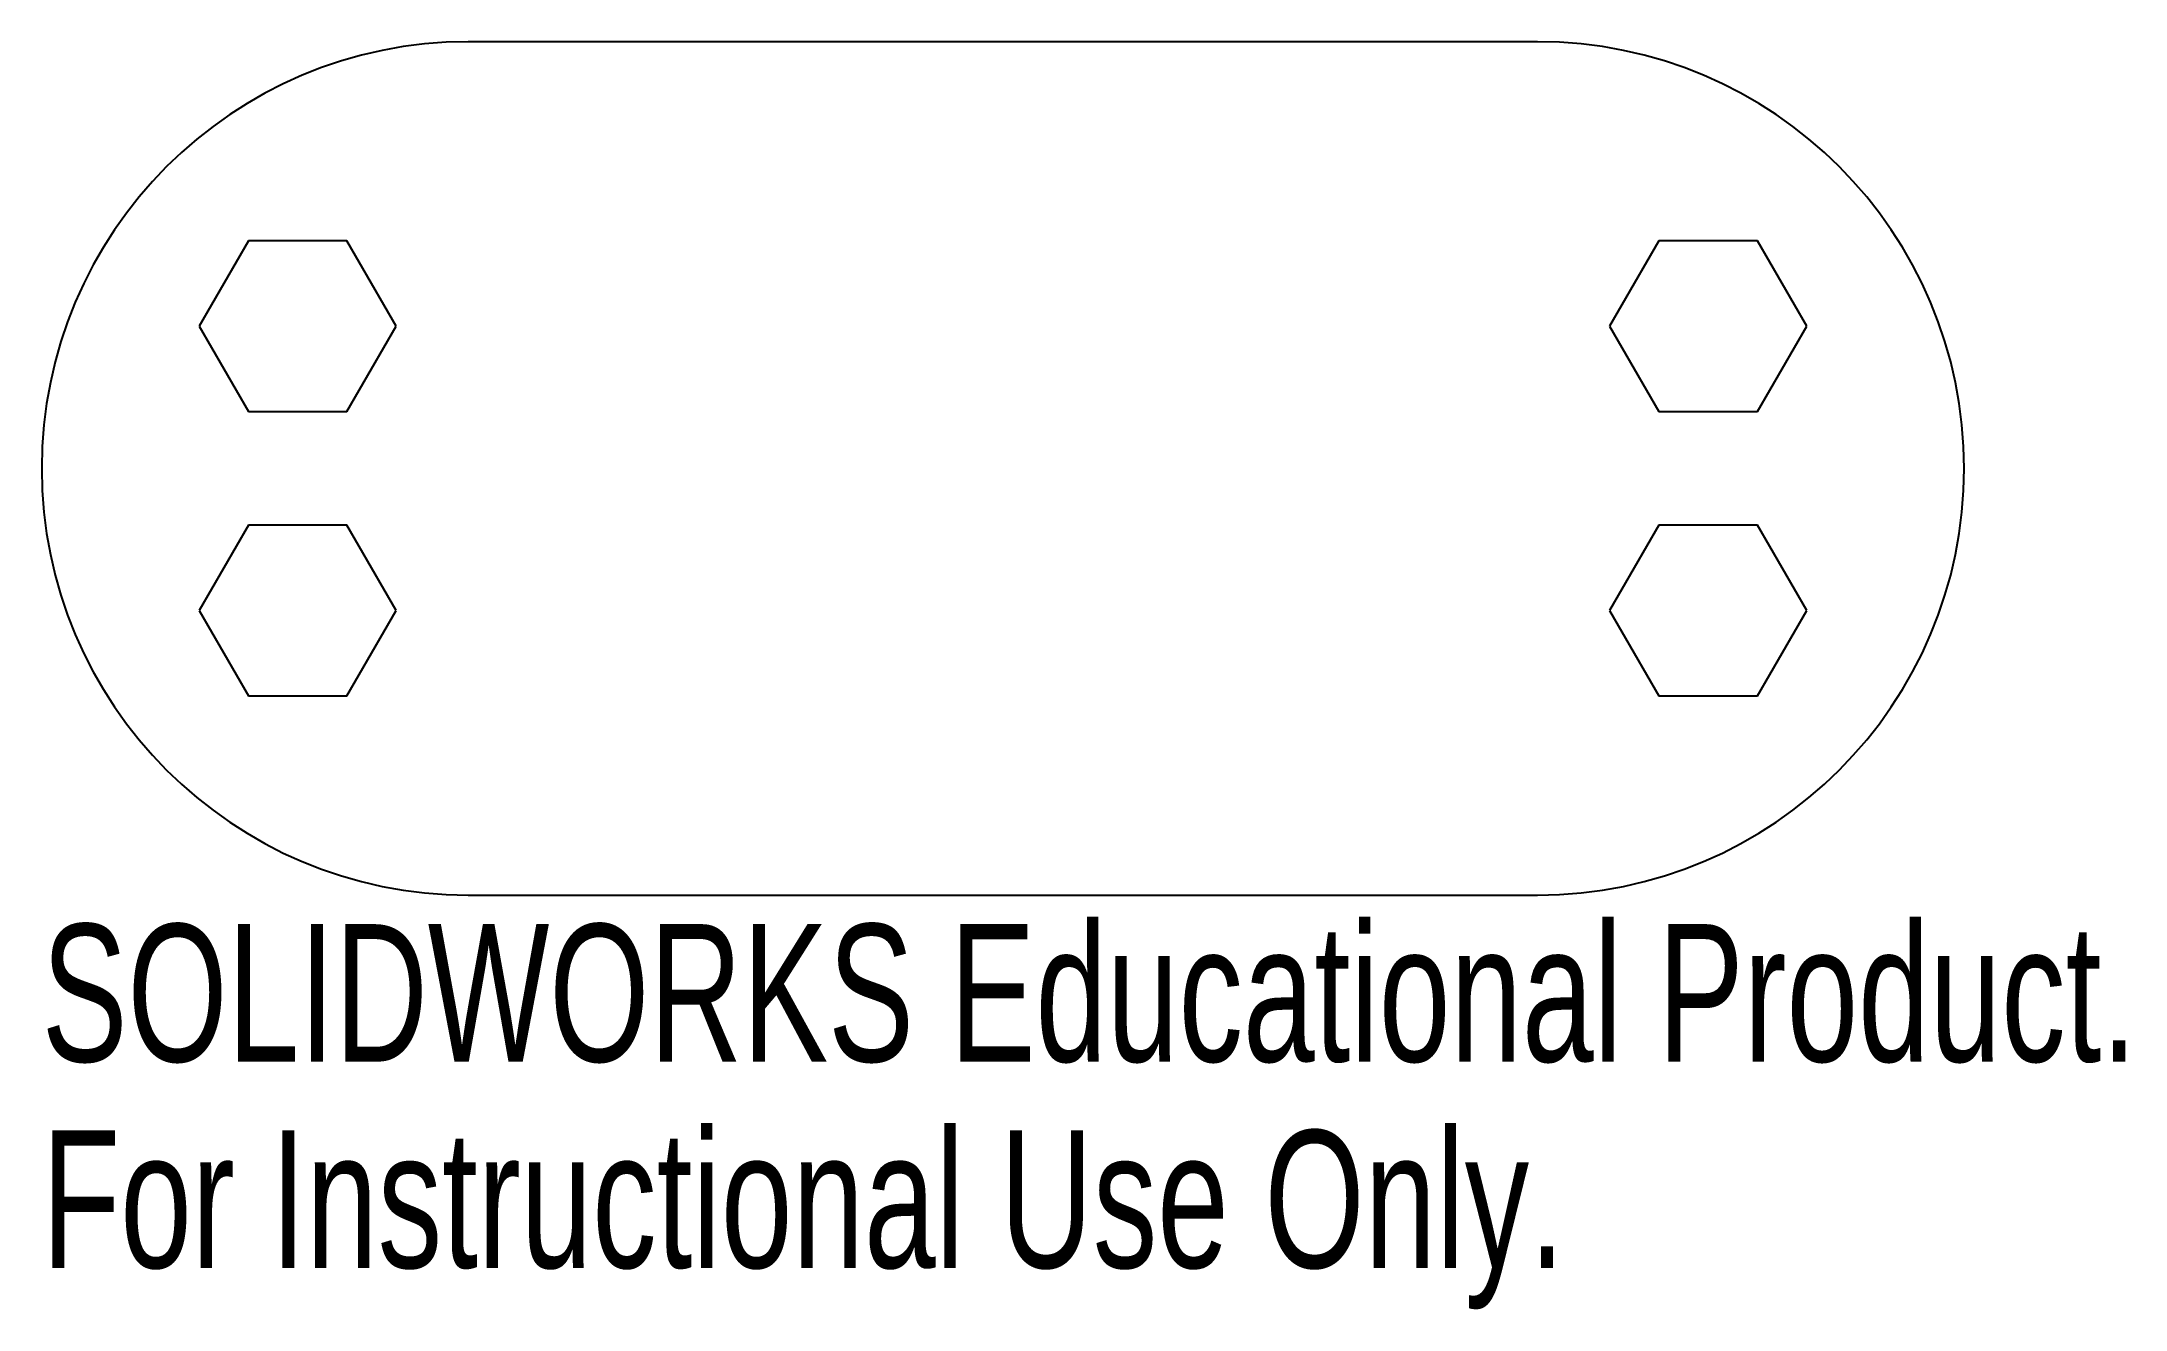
# Model space of a CAD drawing. Header units: millimetres. Extents: x -160.5 to -87.3, y -43.6 to 1.
import ezdxf

# ---------------------------------------------------------------- set-up
doc = ezdxf.new("R2010")
doc.units = ezdxf.units.MM
doc.styles.add('SLDTEXTSTYLE0', font='TXT', dxfattribs={"width": 0.7})

msp = doc.modelspace()

# ---------------------------------------------------------------- linework, layer by layer
at = {"color": 7, "linetype": 'Continuous', "lineweight": 25}
for p, q in [((-107.921, 0.997), (-145.521, 0.997)), ((-153.253, -6.003), (-154.986, -9.003)), ((-149.789, -6.003), (-153.253, -6.003)), ((-148.057, -9.003), (-149.789, -6.003)), ((-103.653, -6.003), (-105.386, -9.003)), ((-100.189, -6.003), (-103.653, -6.003)), ((-98.457, -9.003), (-100.189, -6.003)), ((-154.986, -9.003), (-153.253, -12.003)), ((-149.789, -12.003), (-148.057, -9.003)), ((-105.386, -9.003), (-103.653, -12.003)), ((-100.189, -12.003), (-98.457, -9.003)), ((-153.253, -12.003), (-149.789, -12.003)), ((-103.653, -12.003), (-100.189, -12.003)), ((-153.253, -16.003), (-154.986, -19.003)), ((-149.789, -16.003), (-153.253, -16.003)), ((-148.057, -19.003), (-149.789, -16.003)), ((-103.653, -16.003), (-105.386, -19.003)), ((-100.189, -16.003), (-103.653, -16.003)), ((-98.457, -19.003), (-100.189, -16.003)), ((-154.986, -19.003), (-153.253, -22.003)), ((-149.789, -22.003), (-148.057, -19.003)), ((-105.386, -19.003), (-103.653, -22.003)), ((-100.189, -22.003), (-98.457, -19.003)), ((-153.253, -22.003), (-149.789, -22.003)), ((-103.653, -22.003), (-100.189, -22.003)), ((-145.521, -29.003), (-107.921, -29.003))]:
    msp.add_line(p, q, dxfattribs=at)
for centre, start, end in [((-145.521, -14.003), 90, 270), ((-107.921, -14.003), 270, 90)]:
    msp.add_arc(centre, 15, start, end, dxfattribs=at)

# ---------------------------------------------------------------- texts
at = {"color": 7, "linetype": 'Continuous', "char_height": 4.83362, "attachment_point": 1, "style": 'SLDTEXTSTYLE0'}
for s, insert in [('SOLIDWORKS Educational Product.', (-160.521, -30.023)), ('For Instructional Use Only.', (-160.521, -37.273))]:
    msp.add_mtext(s, dxfattribs=dict(at, insert=insert))

doc.saveas('drawing.dxf')
